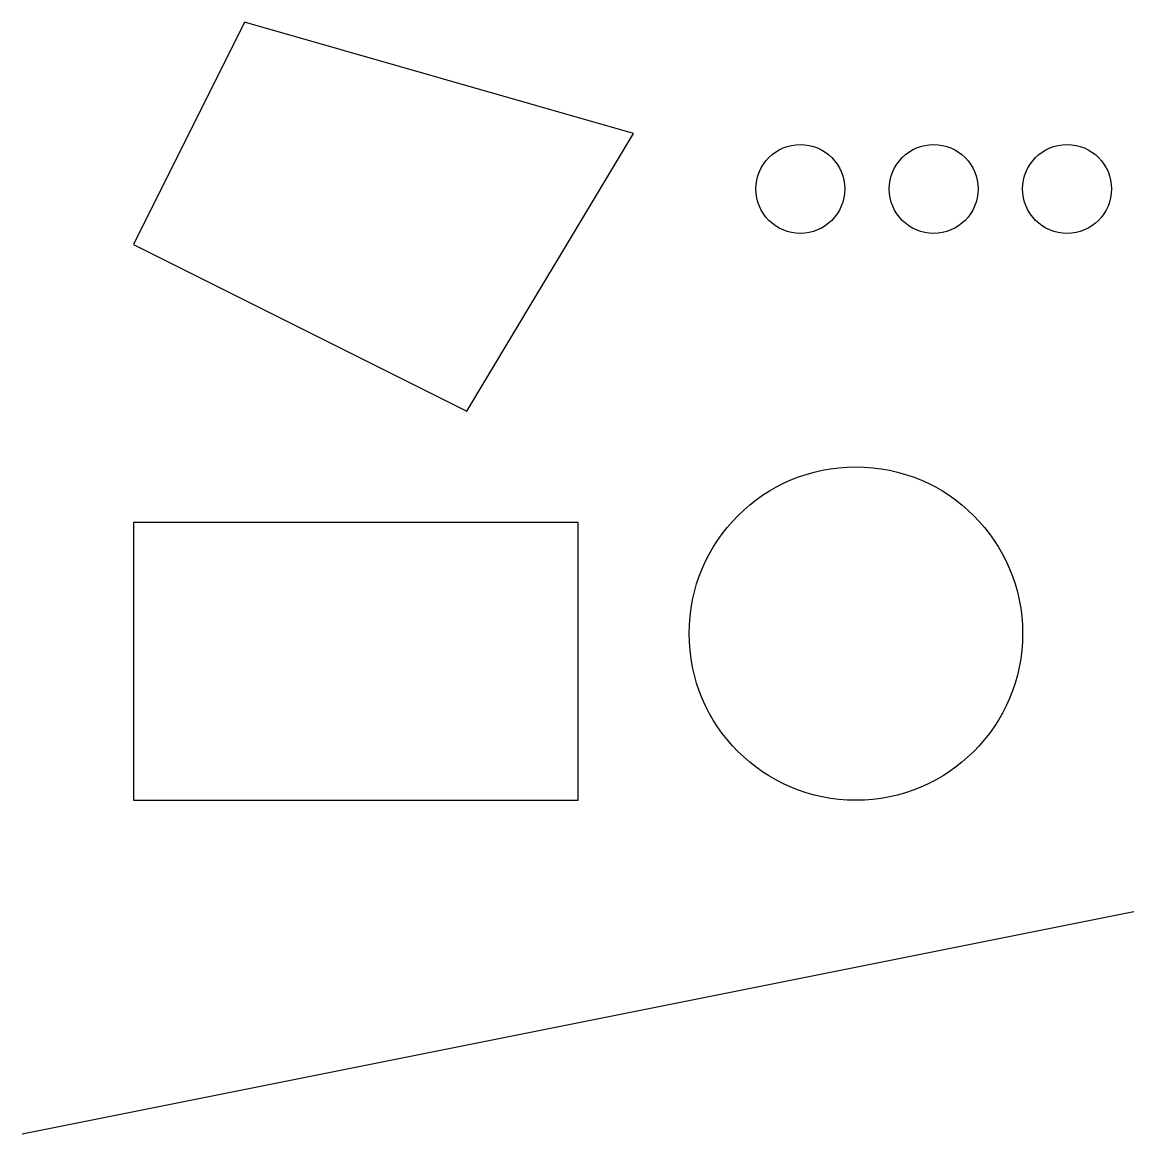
# Model space of a CAD drawing. Extents: x 0 to 100, y 0 to 100.
import ezdxf

# ---------------------------------------------------------------- set-up
doc = ezdxf.new("R2010")
doc.units = 0

msp = doc.modelspace()

# ---------------------------------------------------------------- linework, layer by layer
msp.add_line((0, 0), (100, 20))
for points in [[(10, 80), (40, 65), (55, 90), (20, 100)], [(10, 30), (50, 30), (50, 55), (10, 55)]]:
    msp.add_lwpolyline(points, close=True)
for centre, radius in [((70, 85), 4), ((82, 85), 4), ((94, 85), 4), ((75, 45), 15)]:
    msp.add_circle(centre, radius)

doc.saveas('drawing.dxf')
